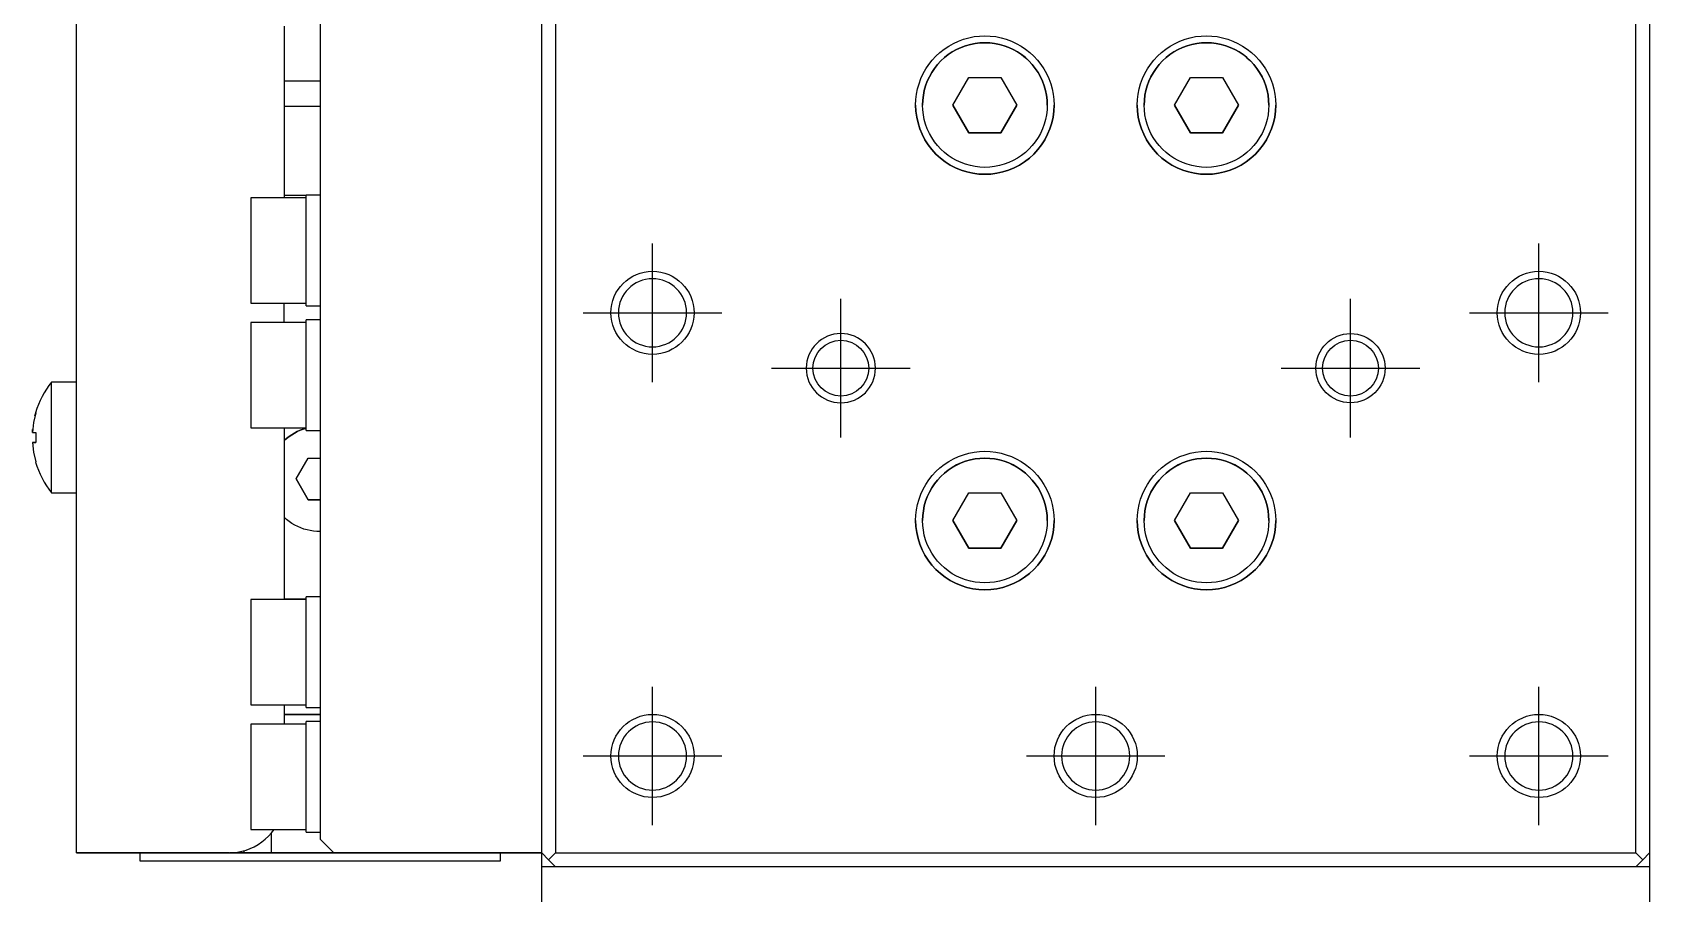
# Model space of a CAD drawing. Extents: x 0 to 634, y -8 to 556.
# Drawn here: x 239.3 to 297.7, y 44 to 75.1 of the extents above; entities that cross this region are included whole.
import ezdxf

# ---------------------------------------------------------------- set-up
doc = ezdxf.new("R2010")
doc.units = 0
doc.header["$LTSCALE"] = 0.5
doc.linetypes.add('CENTER', pattern=[50.8, 31.75, -6.35, 6.35, -6.35])
for name, color, linetype in [('MSM_CENTER', 1, 'CENTER'), ('MSM_CONTINUOUS', 7, 'CONTINUOUS'), ('MSM_NARROW', 5, 'CONTINUOUS')]:
    doc.layers.add(name, color=color, linetype=linetype)

msp = doc.modelspace()

# ---------------------------------------------------------------- linework, layer by layer
at = {"layer": 'MSM_CENTER'}
for p, q in [((261.657, 62.498), (261.657, 67.498)), ((293.657, 62.498), (293.657, 67.498)), ((268.457, 60.498), (268.457, 65.498)), ((286.857, 60.498), (286.857, 65.498)), ((259.157, 64.998), (264.157, 64.998)), ((291.157, 64.998), (296.157, 64.998)), ((265.957, 62.998), (270.957, 62.998)), ((284.357, 62.998), (289.357, 62.998)), ((261.657, 46.498), (261.657, 51.498)), ((277.657, 46.498), (277.657, 51.498)), ((293.657, 46.498), (293.657, 51.498)), ((259.157, 48.998), (264.157, 48.998)), ((275.157, 48.998), (280.157, 48.998)), ((291.157, 48.998), (296.157, 48.998))]:
    msp.add_line(p, q, dxfattribs=at)
at = {"layer": 'MSM_CONTINUOUS'}
for p, q in [((257.657, 11), (257.657, 106.998)), ((240.857, 45.499), (240.857, 104.5)), ((258.157, 84.498), (258.157, 45.498)), ((297.157, 45.498), (297.157, 84.498)), ((297.657, 84.5), (297.657, 11)), ((249.657, 83.998), (249.657, 45.998)), ((248.357, 75.348), (248.357, 69.148)), ((272.522, 74.725), (272.7, 74.807)), ((272.7, 74.807), (272.884, 74.875)), ((272.884, 74.875), (273.073, 74.928)), ((273.073, 74.928), (273.266, 74.967)), ((273.266, 74.967), (273.461, 74.99)), ((273.305, 74.72), (273.48, 74.741)), ((273.48, 74.741), (273.305, 74.72)), ((273.461, 74.99), (273.657, 74.998)), ((273.48, 74.741), (273.657, 74.748)), ((273.657, 74.748), (273.48, 74.741)), ((273.657, 74.998), (273.853, 74.99)), ((273.657, 74.748), (273.833, 74.741)), ((273.833, 74.741), (273.657, 74.748)), ((273.833, 74.741), (274.009, 74.72)), ((274.009, 74.72), (273.833, 74.741)), ((273.853, 74.99), (274.048, 74.967)), ((274.048, 74.967), (274.241, 74.928)), ((274.241, 74.928), (274.43, 74.875)), ((274.43, 74.875), (274.614, 74.807)), ((274.614, 74.807), (274.792, 74.725)), ((280.522, 74.725), (280.7, 74.807)), ((280.7, 74.807), (280.884, 74.875)), ((280.884, 74.875), (281.073, 74.928)), ((281.073, 74.928), (281.266, 74.967)), ((281.266, 74.967), (281.461, 74.99)), ((281.305, 74.72), (281.48, 74.741)), ((281.48, 74.741), (281.305, 74.72)), ((281.461, 74.99), (281.657, 74.998)), ((281.48, 74.741), (281.657, 74.748)), ((281.657, 74.748), (281.48, 74.741)), ((281.657, 74.998), (281.853, 74.99)), ((281.833, 74.741), (281.657, 74.748)), ((281.657, 74.748), (281.833, 74.741)), ((282.009, 74.72), (281.833, 74.741)), ((281.833, 74.741), (282.009, 74.72)), ((281.853, 74.99), (282.048, 74.967)), ((282.048, 74.967), (282.241, 74.928)), ((282.241, 74.928), (282.43, 74.875)), ((282.43, 74.875), (282.614, 74.807)), ((282.614, 74.807), (282.792, 74.725)), ((271.756, 74.121), (271.889, 74.265)), ((271.889, 74.265), (272.033, 74.399)), ((272.033, 74.399), (272.188, 74.52)), ((272.066, 74.089), (272.196, 74.209)), ((272.196, 74.209), (272.066, 74.089)), ((272.188, 74.52), (272.351, 74.629)), ((272.196, 74.209), (272.334, 74.318)), ((272.334, 74.318), (272.196, 74.209)), ((272.334, 74.318), (272.481, 74.416)), ((272.481, 74.416), (272.334, 74.318)), ((272.351, 74.629), (272.522, 74.725)), ((272.636, 74.503), (272.481, 74.416)), ((272.481, 74.416), (272.636, 74.502)), ((272.796, 74.577), (272.636, 74.503)), ((272.636, 74.502), (272.796, 74.576)), ((272.962, 74.638), (272.796, 74.577)), ((272.796, 74.576), (272.962, 74.637)), ((273.132, 74.686), (272.962, 74.638)), ((272.962, 74.637), (273.132, 74.685)), ((273.132, 74.685), (273.305, 74.72)), ((273.305, 74.72), (273.132, 74.686)), ((274.009, 74.72), (274.182, 74.685)), ((274.182, 74.686), (274.009, 74.72)), ((274.352, 74.638), (274.182, 74.686)), ((274.182, 74.685), (274.352, 74.637)), ((274.518, 74.577), (274.352, 74.638)), ((274.352, 74.637), (274.518, 74.576)), ((274.678, 74.503), (274.518, 74.577)), ((274.518, 74.576), (274.678, 74.502)), ((274.833, 74.416), (274.678, 74.503)), ((274.678, 74.502), (274.833, 74.416)), ((274.792, 74.725), (274.963, 74.629)), ((274.833, 74.416), (274.98, 74.318)), ((274.98, 74.318), (274.833, 74.416)), ((274.963, 74.629), (275.126, 74.52)), ((274.98, 74.318), (275.118, 74.208)), ((275.118, 74.209), (274.98, 74.318)), ((275.248, 74.089), (275.118, 74.209)), ((275.118, 74.208), (275.248, 74.089)), ((275.126, 74.52), (275.281, 74.398)), ((275.281, 74.398), (275.425, 74.265)), ((275.425, 74.265), (275.558, 74.121)), ((279.756, 74.121), (279.889, 74.265)), ((279.889, 74.265), (280.033, 74.399)), ((280.033, 74.399), (280.188, 74.52)), ((280.066, 74.089), (280.196, 74.209)), ((280.196, 74.209), (280.066, 74.089)), ((280.188, 74.52), (280.351, 74.629)), ((280.196, 74.209), (280.334, 74.318)), ((280.334, 74.318), (280.196, 74.209)), ((280.334, 74.318), (280.481, 74.416)), ((280.481, 74.416), (280.334, 74.318)), ((280.351, 74.629), (280.522, 74.725)), ((280.636, 74.503), (280.481, 74.416)), ((280.481, 74.416), (280.636, 74.502)), ((280.796, 74.577), (280.636, 74.503)), ((280.636, 74.502), (280.796, 74.576)), ((280.962, 74.638), (280.796, 74.577)), ((280.796, 74.576), (280.962, 74.637)), ((281.132, 74.686), (280.962, 74.638)), ((280.962, 74.637), (281.132, 74.685)), ((281.132, 74.685), (281.305, 74.72)), ((281.305, 74.72), (281.132, 74.686)), ((282.182, 74.686), (282.009, 74.72)), ((282.009, 74.72), (282.182, 74.685)), ((282.352, 74.638), (282.182, 74.686)), ((282.182, 74.685), (282.352, 74.637)), ((282.518, 74.577), (282.352, 74.638)), ((282.352, 74.637), (282.518, 74.576)), ((282.678, 74.503), (282.518, 74.577)), ((282.518, 74.576), (282.678, 74.502)), ((282.833, 74.416), (282.678, 74.503)), ((282.678, 74.502), (282.833, 74.416)), ((282.792, 74.725), (282.963, 74.629)), ((282.98, 74.318), (282.833, 74.416)), ((282.833, 74.416), (282.98, 74.318)), ((282.963, 74.629), (283.126, 74.52)), ((283.118, 74.209), (282.98, 74.318)), ((282.98, 74.318), (283.118, 74.208)), ((283.248, 74.089), (283.118, 74.209)), ((283.118, 74.208), (283.248, 74.089)), ((283.126, 74.52), (283.281, 74.398)), ((283.281, 74.398), (283.425, 74.265)), ((283.425, 74.265), (283.558, 74.121)), ((271.347, 73.454), (271.429, 73.633)), ((271.429, 73.633), (271.525, 73.804)), ((271.525, 73.804), (271.634, 73.967)), ((271.634, 73.967), (271.756, 74.121)), ((271.739, 73.674), (271.652, 73.519)), ((271.652, 73.519), (271.739, 73.673)), ((271.837, 73.821), (271.739, 73.674)), ((271.739, 73.673), (271.837, 73.82)), ((271.837, 73.82), (271.946, 73.959)), ((271.946, 73.959), (271.837, 73.821)), ((271.946, 73.959), (272.066, 74.089)), ((272.066, 74.089), (271.946, 73.959)), ((275.248, 74.089), (275.368, 73.959)), ((275.368, 73.959), (275.248, 74.089)), ((275.368, 73.959), (275.477, 73.82)), ((275.477, 73.82), (275.368, 73.959)), ((275.477, 73.82), (275.575, 73.673)), ((275.575, 73.673), (275.477, 73.82)), ((275.558, 74.121), (275.68, 73.967)), ((275.575, 73.673), (275.662, 73.519)), ((275.662, 73.519), (275.575, 73.673)), ((275.68, 73.967), (275.789, 73.804)), ((275.789, 73.804), (275.885, 73.632)), ((275.885, 73.632), (275.967, 73.454)), ((279.347, 73.454), (279.429, 73.633)), ((279.429, 73.633), (279.525, 73.804)), ((279.525, 73.804), (279.634, 73.967)), ((279.634, 73.967), (279.756, 74.121)), ((279.739, 73.674), (279.652, 73.519)), ((279.652, 73.519), (279.739, 73.673)), ((279.837, 73.821), (279.739, 73.674)), ((279.739, 73.673), (279.837, 73.82)), ((279.837, 73.82), (279.946, 73.959)), ((279.946, 73.959), (279.837, 73.821)), ((279.946, 73.959), (280.066, 74.089)), ((280.066, 74.089), (279.946, 73.959)), ((283.368, 73.959), (283.248, 74.089)), ((283.248, 74.089), (283.368, 73.959)), ((283.477, 73.82), (283.368, 73.959)), ((283.368, 73.959), (283.477, 73.82)), ((283.575, 73.673), (283.477, 73.82)), ((283.477, 73.82), (283.575, 73.673)), ((283.558, 74.121), (283.68, 73.967)), ((283.662, 73.519), (283.575, 73.673)), ((283.575, 73.673), (283.662, 73.519)), ((283.68, 73.967), (283.789, 73.804)), ((283.789, 73.804), (283.885, 73.632)), ((283.885, 73.632), (283.967, 73.454)), ((248.357, 73.372), (249.657, 73.372)), ((271.188, 72.889), (271.226, 73.081)), ((271.226, 73.081), (271.279, 73.27)), ((271.279, 73.27), (271.347, 73.454)), ((271.435, 72.85), (271.469, 73.023)), ((271.469, 73.023), (271.435, 72.85)), ((271.469, 73.023), (271.517, 73.193)), ((271.517, 73.193), (271.469, 73.023)), ((271.517, 73.193), (271.578, 73.359)), ((271.578, 73.359), (271.517, 73.193)), ((271.578, 73.359), (271.652, 73.519)), ((271.652, 73.519), (271.578, 73.359)), ((272.502, 72.498), (273.08, 73.498)), ((273.08, 73.498), (274.234, 73.498)), ((274.234, 73.498), (274.812, 72.498)), ((275.662, 73.519), (275.736, 73.359)), ((275.736, 73.359), (275.662, 73.519)), ((275.736, 73.359), (275.797, 73.193)), ((275.797, 73.193), (275.736, 73.359)), ((275.797, 73.193), (275.845, 73.023)), ((275.845, 73.023), (275.797, 73.193)), ((275.845, 73.023), (275.879, 72.849)), ((275.879, 72.85), (275.845, 73.023)), ((275.967, 73.454), (276.035, 73.27)), ((276.035, 73.27), (276.088, 73.081)), ((276.088, 73.081), (276.126, 72.888)), ((279.188, 72.889), (279.226, 73.081)), ((279.226, 73.081), (279.279, 73.27)), ((279.279, 73.27), (279.347, 73.454)), ((279.435, 72.85), (279.469, 73.023)), ((279.469, 73.023), (279.435, 72.85)), ((279.469, 73.023), (279.517, 73.193)), ((279.517, 73.193), (279.469, 73.023)), ((279.517, 73.193), (279.578, 73.359)), ((279.578, 73.359), (279.517, 73.193)), ((279.578, 73.359), (279.652, 73.519)), ((279.652, 73.519), (279.578, 73.359)), ((280.502, 72.498), (281.08, 73.498)), ((281.08, 73.498), (282.234, 73.498)), ((282.234, 73.498), (282.812, 72.498)), ((283.736, 73.359), (283.662, 73.519)), ((283.662, 73.519), (283.736, 73.359)), ((283.797, 73.193), (283.736, 73.359)), ((283.736, 73.359), (283.797, 73.193)), ((283.845, 73.023), (283.797, 73.193)), ((283.797, 73.193), (283.845, 73.023)), ((283.879, 72.85), (283.845, 73.023)), ((283.845, 73.023), (283.879, 72.849)), ((283.967, 73.454), (284.035, 73.27)), ((284.035, 73.27), (284.088, 73.081)), ((284.088, 73.081), (284.126, 72.888)), ((249.657, 72.445), (248.357, 72.445)), ((249.657, 72.445), (248.357, 72.445)), ((249.657, 72.445), (248.357, 72.445)), ((271.157, 72.498), (271.165, 72.694)), ((271.166, 72.28), (271.157, 72.498)), ((271.157, 72.498), (271.166, 72.28)), ((271.165, 72.694), (271.188, 72.889)), ((271.414, 72.675), (271.407, 72.498)), ((271.407, 72.498), (271.414, 72.674)), ((271.414, 72.321), (271.407, 72.498)), ((271.407, 72.498), (271.407, 72.498)), ((271.414, 72.674), (271.435, 72.85)), ((271.435, 72.85), (271.414, 72.675)), ((273.08, 71.498), (272.502, 72.498)), ((272.502, 72.498), (273.08, 71.498)), ((274.812, 72.498), (274.234, 71.498)), ((274.234, 71.498), (274.812, 72.498)), ((275.9, 72.674), (275.879, 72.85)), ((275.879, 72.849), (275.9, 72.674)), ((275.9, 72.674), (275.907, 72.497)), ((275.907, 72.498), (275.9, 72.674)), ((275.907, 72.497), (275.9, 72.321)), ((275.907, 72.497), (275.907, 72.498)), ((276.126, 72.888), (276.149, 72.694)), ((276.147, 72.28), (276.157, 72.498)), ((276.157, 72.497), (276.147, 72.28)), ((276.149, 72.694), (276.157, 72.497)), ((279.157, 72.498), (279.165, 72.694)), ((279.166, 72.28), (279.157, 72.498)), ((279.157, 72.498), (279.166, 72.28)), ((279.165, 72.694), (279.188, 72.889)), ((279.414, 72.675), (279.407, 72.498)), ((279.407, 72.498), (279.414, 72.674)), ((279.414, 72.321), (279.407, 72.498)), ((279.407, 72.498), (279.407, 72.498)), ((279.414, 72.674), (279.435, 72.85)), ((279.435, 72.85), (279.414, 72.675)), ((281.08, 71.498), (280.502, 72.498)), ((280.502, 72.498), (281.08, 71.498)), ((282.812, 72.498), (282.234, 71.498)), ((282.234, 71.498), (282.812, 72.498)), ((283.9, 72.674), (283.879, 72.85)), ((283.879, 72.849), (283.9, 72.674)), ((283.907, 72.498), (283.9, 72.674)), ((283.9, 72.674), (283.907, 72.497)), ((283.907, 72.497), (283.9, 72.321)), ((283.907, 72.497), (283.907, 72.498)), ((284.126, 72.888), (284.149, 72.694)), ((284.147, 72.28), (284.157, 72.498)), ((284.157, 72.497), (284.147, 72.28)), ((284.149, 72.694), (284.157, 72.497)), ((271.195, 72.063), (271.166, 72.28)), ((271.166, 72.28), (271.195, 72.064)), ((271.195, 72.064), (271.242, 71.851)), ((271.242, 71.851), (271.195, 72.063)), ((271.308, 71.643), (271.242, 71.851)), ((271.242, 71.851), (271.308, 71.643)), ((271.435, 72.146), (271.414, 72.321)), ((271.469, 71.972), (271.435, 72.146)), ((271.517, 71.802), (271.469, 71.972)), ((275.845, 71.972), (275.797, 71.802)), ((275.879, 72.145), (275.845, 71.972)), ((275.9, 72.321), (275.879, 72.145)), ((276.006, 71.643), (276.072, 71.851)), ((276.072, 71.85), (276.006, 71.642)), ((276.072, 71.851), (276.119, 72.064)), ((276.119, 72.063), (276.072, 71.85)), ((276.147, 72.28), (276.119, 72.063)), ((276.119, 72.064), (276.147, 72.28)), ((279.195, 72.063), (279.166, 72.28)), ((279.166, 72.28), (279.195, 72.064)), ((279.195, 72.064), (279.242, 71.851)), ((279.242, 71.851), (279.195, 72.063)), ((279.308, 71.643), (279.242, 71.851)), ((279.242, 71.851), (279.308, 71.643)), ((279.435, 72.146), (279.414, 72.321)), ((279.469, 71.972), (279.435, 72.146)), ((279.517, 71.802), (279.469, 71.972)), ((283.845, 71.972), (283.797, 71.802)), ((283.879, 72.145), (283.845, 71.972)), ((283.9, 72.321), (283.879, 72.145)), ((284.006, 71.643), (284.072, 71.851)), ((284.072, 71.85), (284.006, 71.642)), ((284.072, 71.851), (284.119, 72.064)), ((284.119, 72.063), (284.072, 71.85)), ((284.147, 72.28), (284.119, 72.063)), ((284.119, 72.064), (284.147, 72.28)), ((271.391, 71.441), (271.308, 71.643)), ((271.308, 71.643), (271.391, 71.441)), ((271.492, 71.248), (271.391, 71.441)), ((271.391, 71.441), (271.492, 71.248)), ((271.609, 71.064), (271.492, 71.248)), ((271.492, 71.248), (271.609, 71.064)), ((271.578, 71.637), (271.517, 71.802)), ((271.652, 71.476), (271.578, 71.637)), ((271.738, 71.322), (271.652, 71.476)), ((271.837, 71.175), (271.738, 71.322)), ((274.234, 71.498), (273.08, 71.498)), ((273.08, 71.498), (273.08, 71.498)), ((273.08, 71.498), (274.234, 71.498)), ((274.234, 71.498), (274.234, 71.498)), ((275.575, 71.322), (275.477, 71.175)), ((275.662, 71.476), (275.575, 71.322)), ((275.736, 71.636), (275.662, 71.476)), ((275.705, 71.064), (275.822, 71.248)), ((275.822, 71.247), (275.705, 71.063)), ((275.797, 71.802), (275.736, 71.636)), ((275.923, 71.441), (275.822, 71.247)), ((275.822, 71.248), (275.923, 71.441)), ((275.923, 71.441), (276.006, 71.643)), ((276.006, 71.642), (275.923, 71.441)), ((279.391, 71.441), (279.308, 71.643)), ((279.308, 71.643), (279.391, 71.441)), ((279.492, 71.248), (279.391, 71.441)), ((279.391, 71.441), (279.492, 71.248)), ((279.609, 71.064), (279.492, 71.248)), ((279.492, 71.248), (279.609, 71.064)), ((279.578, 71.637), (279.517, 71.802)), ((279.652, 71.476), (279.578, 71.637)), ((279.738, 71.322), (279.652, 71.476)), ((279.837, 71.175), (279.738, 71.322)), ((282.234, 71.498), (281.08, 71.498)), ((281.08, 71.498), (281.08, 71.498)), ((281.08, 71.498), (282.234, 71.498)), ((282.234, 71.498), (282.234, 71.498)), ((283.575, 71.322), (283.477, 71.175)), ((283.662, 71.476), (283.575, 71.322)), ((283.736, 71.636), (283.662, 71.476)), ((283.705, 71.064), (283.822, 71.248)), ((283.822, 71.247), (283.705, 71.063)), ((283.797, 71.802), (283.736, 71.636)), ((283.923, 71.441), (283.822, 71.247)), ((283.822, 71.248), (283.923, 71.441)), ((283.923, 71.441), (284.006, 71.643)), ((284.006, 71.642), (283.923, 71.441)), ((271.742, 70.891), (271.609, 71.064)), ((271.609, 71.064), (271.742, 70.891)), ((271.889, 70.73), (271.742, 70.891)), ((271.742, 70.891), (271.889, 70.73)), ((271.946, 71.036), (271.837, 71.175)), ((272.05, 70.582), (271.889, 70.73)), ((271.889, 70.73), (272.05, 70.583)), ((272.066, 70.907), (271.946, 71.036)), ((272.196, 70.787), (272.066, 70.907)), ((272.334, 70.677), (272.196, 70.787)), ((272.481, 70.579), (272.334, 70.677)), ((274.979, 70.677), (274.832, 70.579)), ((275.118, 70.787), (274.979, 70.677)), ((275.248, 70.906), (275.118, 70.787)), ((275.368, 71.036), (275.248, 70.906)), ((275.425, 70.73), (275.264, 70.582)), ((275.264, 70.583), (275.425, 70.73)), ((275.477, 71.175), (275.368, 71.036)), ((275.425, 70.73), (275.572, 70.891)), ((275.572, 70.89), (275.425, 70.73)), ((275.572, 70.891), (275.705, 71.064)), ((275.705, 71.063), (275.572, 70.89)), ((279.742, 70.891), (279.609, 71.064)), ((279.609, 71.064), (279.742, 70.891)), ((279.889, 70.73), (279.742, 70.891)), ((279.742, 70.891), (279.889, 70.73)), ((279.946, 71.036), (279.837, 71.175)), ((280.05, 70.582), (279.889, 70.73)), ((279.889, 70.73), (280.05, 70.583)), ((280.066, 70.907), (279.946, 71.036)), ((280.196, 70.787), (280.066, 70.907)), ((280.334, 70.677), (280.196, 70.787)), ((280.481, 70.579), (280.334, 70.677)), ((282.979, 70.677), (282.832, 70.579)), ((283.118, 70.787), (282.979, 70.677)), ((283.248, 70.906), (283.118, 70.787)), ((283.368, 71.036), (283.248, 70.906)), ((283.425, 70.73), (283.264, 70.582)), ((283.264, 70.583), (283.425, 70.73)), ((283.477, 71.175), (283.368, 71.036)), ((283.425, 70.73), (283.572, 70.891)), ((283.572, 70.89), (283.425, 70.73)), ((283.572, 70.891), (283.705, 71.064)), ((283.705, 71.063), (283.572, 70.89)), ((272.05, 70.583), (272.223, 70.45)), ((272.223, 70.45), (272.05, 70.582)), ((272.407, 70.332), (272.223, 70.45)), ((272.223, 70.45), (272.407, 70.333)), ((272.407, 70.333), (272.6, 70.232)), ((272.6, 70.232), (272.407, 70.332)), ((272.635, 70.493), (272.481, 70.579)), ((272.802, 70.148), (272.6, 70.232)), ((272.6, 70.232), (272.802, 70.149)), ((272.796, 70.419), (272.635, 70.493)), ((272.962, 70.358), (272.796, 70.419)), ((272.802, 70.149), (273.01, 70.083)), ((273.01, 70.083), (272.802, 70.148)), ((273.132, 70.31), (272.962, 70.358)), ((273.223, 70.036), (273.01, 70.083)), ((273.01, 70.083), (273.223, 70.036)), ((273.305, 70.275), (273.132, 70.31)), ((273.48, 70.255), (273.305, 70.275)), ((273.657, 70.248), (273.48, 70.255)), ((273.833, 70.255), (273.657, 70.248)), ((274.009, 70.275), (273.833, 70.255)), ((274.182, 70.31), (274.009, 70.275)), ((274.304, 70.083), (274.091, 70.036)), ((274.091, 70.036), (274.304, 70.083)), ((274.352, 70.358), (274.182, 70.31)), ((274.304, 70.083), (274.512, 70.149)), ((274.512, 70.148), (274.304, 70.083)), ((274.518, 70.419), (274.352, 70.358)), ((274.713, 70.232), (274.512, 70.148)), ((274.512, 70.149), (274.713, 70.232)), ((274.678, 70.493), (274.518, 70.419)), ((274.832, 70.579), (274.678, 70.493)), ((274.713, 70.232), (274.907, 70.333)), ((274.907, 70.332), (274.713, 70.232)), ((275.091, 70.45), (274.907, 70.332)), ((274.907, 70.333), (275.091, 70.45)), ((275.091, 70.45), (275.264, 70.583)), ((275.264, 70.582), (275.091, 70.45)), ((280.05, 70.583), (280.223, 70.45)), ((280.223, 70.45), (280.05, 70.582)), ((280.407, 70.332), (280.223, 70.45)), ((280.223, 70.45), (280.407, 70.333)), ((280.407, 70.333), (280.6, 70.232)), ((280.6, 70.232), (280.407, 70.332)), ((280.635, 70.493), (280.481, 70.579)), ((280.802, 70.148), (280.6, 70.232)), ((280.6, 70.232), (280.802, 70.149)), ((280.796, 70.419), (280.635, 70.493)), ((280.962, 70.358), (280.796, 70.419)), ((280.802, 70.149), (281.01, 70.083)), ((281.01, 70.083), (280.802, 70.148)), ((281.132, 70.31), (280.962, 70.358)), ((281.223, 70.036), (281.01, 70.083)), ((281.01, 70.083), (281.223, 70.036)), ((281.305, 70.275), (281.132, 70.31)), ((281.48, 70.255), (281.305, 70.275)), ((281.657, 70.248), (281.48, 70.255)), ((281.833, 70.255), (281.657, 70.248)), ((282.009, 70.275), (281.833, 70.255)), ((282.182, 70.31), (282.009, 70.275)), ((282.304, 70.083), (282.091, 70.036)), ((282.091, 70.036), (282.304, 70.083)), ((282.352, 70.358), (282.182, 70.31)), ((282.304, 70.083), (282.512, 70.149)), ((282.512, 70.148), (282.304, 70.083)), ((282.518, 70.419), (282.352, 70.358)), ((282.713, 70.232), (282.512, 70.148)), ((282.512, 70.149), (282.713, 70.232)), ((282.678, 70.493), (282.518, 70.419)), ((282.832, 70.579), (282.678, 70.493)), ((282.713, 70.232), (282.907, 70.333)), ((282.907, 70.332), (282.713, 70.232)), ((283.091, 70.45), (282.907, 70.332)), ((282.907, 70.333), (283.091, 70.45)), ((283.091, 70.45), (283.264, 70.583)), ((283.264, 70.582), (283.091, 70.45)), ((273.439, 70.007), (273.223, 70.036)), ((273.223, 70.036), (273.439, 70.007)), ((273.657, 69.998), (273.439, 70.007)), ((273.439, 70.007), (273.657, 69.998)), ((273.875, 70.007), (273.657, 69.998)), ((273.657, 69.998), (273.875, 70.007)), ((274.091, 70.036), (273.875, 70.007)), ((273.875, 70.007), (274.091, 70.036)), ((281.439, 70.007), (281.223, 70.036)), ((281.223, 70.036), (281.439, 70.007)), ((281.657, 69.998), (281.439, 70.007)), ((281.439, 70.007), (281.657, 69.998)), ((281.875, 70.007), (281.657, 69.998)), ((281.657, 69.998), (281.875, 70.007)), ((282.091, 70.036), (281.875, 70.007)), ((281.875, 70.007), (282.091, 70.036)), ((249.157, 69.148), (247.157, 69.148)), ((247.157, 69.148), (247.157, 65.348)), ((248.357, 69.245), (249.157, 69.245)), ((249.157, 65.248), (249.157, 69.248)), ((249.657, 69.248), (249.157, 69.248)), ((247.157, 65.348), (249.157, 65.348)), ((248.357, 64.648), (248.357, 65.348)), ((249.157, 65.248), (249.657, 65.248)), ((249.157, 64.648), (247.157, 64.648)), ((247.157, 64.648), (247.157, 60.848)), ((249.657, 64.748), (249.157, 64.748)), ((249.157, 60.748), (249.157, 64.748)), ((239.959, 58.499), (239.959, 62.499)), ((240.857, 62.499), (239.959, 62.499)), ((239.387, 61.386), (239.307, 61.036)), ((239.359, 61.281), (239.387, 61.386)), ((239.383, 61.388), (239.387, 61.386)), ((239.307, 61.036), (239.267, 60.679)), ((239.267, 60.679), (239.275, 60.787)), ((247.157, 60.848), (249.157, 60.848)), ((248.357, 60.848), (248.357, 54.648)), ((248.832, 60.711), (248.938, 60.758)), ((248.938, 60.758), (248.832, 60.711)), ((248.938, 60.758), (249.046, 60.799)), ((249.046, 60.799), (248.938, 60.758)), ((249.157, 60.833), (249.046, 60.799)), ((249.046, 60.799), (249.157, 60.832)), ((249.157, 60.748), (249.657, 60.748)), ((239.267, 60.679), (239.387, 60.679)), ((239.267, 60.319), (239.387, 60.32)), ((239.267, 60.319), (239.307, 59.963)), ((239.387, 60.319), (239.267, 60.319)), ((239.267, 60.319), (239.387, 60.319)), ((239.267, 60.319), (239.387, 60.319)), ((239.387, 60.679), (239.387, 60.319)), ((248.357, 60.385), (248.444, 60.462)), ((248.444, 60.462), (248.357, 60.385)), ((248.444, 60.462), (248.535, 60.533)), ((248.535, 60.533), (248.444, 60.462)), ((248.535, 60.533), (248.63, 60.598)), ((248.63, 60.598), (248.535, 60.533)), ((248.63, 60.598), (248.73, 60.658)), ((248.73, 60.658), (248.63, 60.598)), ((248.73, 60.658), (248.832, 60.711)), ((248.832, 60.711), (248.73, 60.658)), ((239.307, 59.963), (239.387, 59.613)), ((239.383, 59.611), (239.387, 59.613)), ((239.387, 59.613), (239.383, 59.611)), ((248.791, 58.999), (249.224, 59.749)), ((249.224, 59.749), (249.657, 59.749)), ((272.188, 59.52), (272.351, 59.629)), ((272.351, 59.629), (272.522, 59.725)), ((272.522, 59.725), (272.7, 59.807)), ((272.796, 59.577), (272.636, 59.503)), ((272.636, 59.502), (272.796, 59.576)), ((272.7, 59.807), (272.884, 59.875)), ((272.962, 59.638), (272.796, 59.577)), ((272.796, 59.576), (272.962, 59.637)), ((272.884, 59.875), (273.073, 59.928)), ((273.132, 59.686), (272.962, 59.638)), ((272.962, 59.637), (273.132, 59.685)), ((273.073, 59.928), (273.266, 59.967)), ((273.132, 59.685), (273.305, 59.72)), ((273.305, 59.72), (273.132, 59.686)), ((273.266, 59.967), (273.461, 59.99)), ((273.305, 59.72), (273.48, 59.741)), ((273.48, 59.741), (273.305, 59.72)), ((273.461, 59.99), (273.657, 59.998)), ((273.48, 59.741), (273.657, 59.748)), ((273.657, 59.748), (273.48, 59.741)), ((273.657, 59.998), (273.853, 59.99)), ((273.833, 59.741), (273.657, 59.748)), ((273.657, 59.748), (273.833, 59.741)), ((274.009, 59.72), (273.833, 59.741)), ((273.833, 59.741), (274.009, 59.72)), ((273.853, 59.99), (274.048, 59.967)), ((274.182, 59.686), (274.009, 59.72)), ((274.009, 59.72), (274.182, 59.685)), ((274.048, 59.967), (274.241, 59.928)), ((274.352, 59.638), (274.182, 59.686)), ((274.182, 59.685), (274.352, 59.637)), ((274.241, 59.928), (274.43, 59.875)), ((274.518, 59.577), (274.352, 59.638)), ((274.352, 59.637), (274.518, 59.576)), ((274.43, 59.875), (274.614, 59.807)), ((274.678, 59.503), (274.518, 59.577)), ((274.518, 59.576), (274.678, 59.502)), ((274.614, 59.807), (274.792, 59.725)), ((274.792, 59.725), (274.963, 59.629)), ((274.963, 59.629), (275.126, 59.52)), ((280.188, 59.52), (280.351, 59.629)), ((280.351, 59.629), (280.522, 59.725)), ((280.522, 59.725), (280.7, 59.807)), ((280.796, 59.577), (280.636, 59.503)), ((280.636, 59.502), (280.796, 59.576)), ((280.7, 59.807), (280.884, 59.875)), ((280.962, 59.638), (280.796, 59.577)), ((280.796, 59.576), (280.962, 59.637)), ((280.884, 59.875), (281.073, 59.928)), ((281.132, 59.686), (280.962, 59.638)), ((280.962, 59.637), (281.132, 59.685)), ((281.073, 59.928), (281.266, 59.967)), ((281.132, 59.685), (281.305, 59.72)), ((281.305, 59.72), (281.132, 59.686)), ((281.266, 59.967), (281.461, 59.99)), ((281.305, 59.72), (281.48, 59.741)), ((281.48, 59.741), (281.305, 59.72)), ((281.461, 59.99), (281.657, 59.998)), ((281.48, 59.741), (281.657, 59.748)), ((281.657, 59.748), (281.48, 59.741)), ((281.657, 59.998), (281.853, 59.99)), ((281.833, 59.741), (281.657, 59.748)), ((281.657, 59.748), (281.833, 59.741)), ((282.009, 59.72), (281.833, 59.741)), ((281.833, 59.741), (282.009, 59.72)), ((281.853, 59.99), (282.048, 59.967)), ((282.182, 59.686), (282.009, 59.72)), ((282.009, 59.72), (282.182, 59.685)), ((282.048, 59.967), (282.241, 59.928)), ((282.352, 59.638), (282.182, 59.686)), ((282.182, 59.685), (282.352, 59.637)), ((282.241, 59.928), (282.43, 59.875)), ((282.518, 59.577), (282.352, 59.638)), ((282.352, 59.637), (282.518, 59.576)), ((282.43, 59.875), (282.614, 59.807)), ((282.678, 59.503), (282.518, 59.577)), ((282.518, 59.576), (282.678, 59.502)), ((282.614, 59.807), (282.792, 59.725)), ((282.792, 59.725), (282.963, 59.629)), ((282.963, 59.629), (283.126, 59.52)), ((249.224, 58.249), (248.791, 58.999)), ((248.791, 58.999), (249.224, 58.25)), ((271.634, 58.967), (271.756, 59.121)), ((271.756, 59.121), (271.889, 59.265)), ((271.889, 59.265), (272.033, 59.399)), ((271.946, 58.959), (272.066, 59.089)), ((272.066, 59.089), (271.946, 58.959)), ((272.033, 59.399), (272.188, 59.52)), ((272.066, 59.089), (272.196, 59.209)), ((272.196, 59.209), (272.066, 59.089)), ((272.196, 59.209), (272.334, 59.318)), ((272.334, 59.318), (272.196, 59.209)), ((272.334, 59.318), (272.481, 59.416)), ((272.481, 59.416), (272.334, 59.318)), ((272.636, 59.503), (272.481, 59.416)), ((272.481, 59.416), (272.636, 59.502)), ((274.833, 59.416), (274.678, 59.503)), ((274.678, 59.502), (274.833, 59.416)), ((274.98, 59.318), (274.833, 59.416)), ((274.833, 59.416), (274.98, 59.318)), ((275.118, 59.209), (274.98, 59.318)), ((274.98, 59.318), (275.118, 59.208)), ((275.248, 59.089), (275.118, 59.209)), ((275.118, 59.208), (275.248, 59.089)), ((275.126, 59.52), (275.281, 59.398)), ((275.368, 58.959), (275.248, 59.089)), ((275.248, 59.089), (275.368, 58.959)), ((275.281, 59.398), (275.425, 59.265)), ((275.425, 59.265), (275.558, 59.121)), ((275.558, 59.121), (275.68, 58.967)), ((279.634, 58.967), (279.756, 59.121)), ((279.756, 59.121), (279.889, 59.265)), ((279.889, 59.265), (280.033, 59.399)), ((279.946, 58.959), (280.066, 59.089)), ((280.066, 59.089), (279.946, 58.959)), ((280.033, 59.399), (280.188, 59.52)), ((280.066, 59.089), (280.196, 59.209)), ((280.196, 59.209), (280.066, 59.089)), ((280.196, 59.209), (280.334, 59.318)), ((280.334, 59.318), (280.196, 59.209)), ((280.334, 59.318), (280.481, 59.416)), ((280.481, 59.416), (280.334, 59.318)), ((280.636, 59.503), (280.481, 59.416)), ((280.481, 59.416), (280.636, 59.502)), ((282.833, 59.416), (282.678, 59.503)), ((282.678, 59.502), (282.833, 59.416)), ((282.98, 59.318), (282.833, 59.416)), ((282.833, 59.416), (282.98, 59.318)), ((283.118, 59.209), (282.98, 59.318)), ((282.98, 59.318), (283.118, 59.208)), ((283.248, 59.089), (283.118, 59.209)), ((283.118, 59.208), (283.248, 59.089)), ((283.126, 59.52), (283.281, 59.398)), ((283.368, 58.959), (283.248, 59.089)), ((283.248, 59.089), (283.368, 58.959)), ((283.281, 59.398), (283.425, 59.265)), ((283.425, 59.265), (283.558, 59.121)), ((283.558, 59.121), (283.68, 58.967)), ((239.959, 58.499), (240.857, 58.499)), ((271.279, 58.27), (271.347, 58.454)), ((271.347, 58.454), (271.429, 58.633)), ((271.429, 58.633), (271.525, 58.804)), ((271.525, 58.804), (271.634, 58.967)), ((271.578, 58.359), (271.652, 58.519)), ((271.652, 58.519), (271.578, 58.359)), ((271.739, 58.674), (271.652, 58.519)), ((271.652, 58.519), (271.739, 58.673)), ((271.837, 58.821), (271.739, 58.674)), ((271.739, 58.673), (271.837, 58.82)), ((271.837, 58.82), (271.946, 58.959)), ((271.946, 58.959), (271.837, 58.821)), ((272.502, 57.498), (273.08, 58.498)), ((273.08, 58.498), (274.234, 58.498)), ((274.234, 58.498), (274.812, 57.498)), ((275.477, 58.82), (275.368, 58.959)), ((275.368, 58.959), (275.477, 58.82)), ((275.575, 58.673), (275.477, 58.82)), ((275.477, 58.82), (275.575, 58.673)), ((275.662, 58.519), (275.575, 58.673)), ((275.575, 58.673), (275.662, 58.519)), ((275.736, 58.359), (275.662, 58.519)), ((275.662, 58.519), (275.736, 58.359)), ((275.68, 58.967), (275.789, 58.804)), ((275.789, 58.804), (275.885, 58.632)), ((275.885, 58.632), (275.967, 58.454)), ((275.967, 58.454), (276.035, 58.27)), ((279.279, 58.27), (279.347, 58.454)), ((279.347, 58.454), (279.429, 58.633)), ((279.429, 58.633), (279.525, 58.804)), ((279.525, 58.804), (279.634, 58.967)), ((279.578, 58.359), (279.652, 58.519)), ((279.652, 58.519), (279.578, 58.359)), ((279.739, 58.674), (279.652, 58.519)), ((279.652, 58.519), (279.739, 58.673)), ((279.837, 58.821), (279.739, 58.674)), ((279.739, 58.673), (279.837, 58.82)), ((279.837, 58.82), (279.946, 58.959)), ((279.946, 58.959), (279.837, 58.821)), ((280.502, 57.498), (281.08, 58.498)), ((281.08, 58.498), (282.234, 58.498)), ((282.234, 58.498), (282.812, 57.498)), ((283.477, 58.82), (283.368, 58.959)), ((283.368, 58.959), (283.477, 58.82)), ((283.575, 58.673), (283.477, 58.82)), ((283.477, 58.82), (283.575, 58.673)), ((283.662, 58.519), (283.575, 58.673)), ((283.575, 58.673), (283.662, 58.519)), ((283.736, 58.359), (283.662, 58.519)), ((283.662, 58.519), (283.736, 58.359)), ((283.68, 58.967), (283.789, 58.804)), ((283.789, 58.804), (283.885, 58.632)), ((283.885, 58.632), (283.967, 58.454)), ((283.967, 58.454), (284.035, 58.27)), ((249.224, 58.249), (249.224, 58.25)), ((249.224, 58.25), (249.657, 58.25)), ((249.657, 58.249), (249.224, 58.249)), ((271.165, 57.694), (271.188, 57.889)), ((271.188, 57.889), (271.226, 58.081)), ((271.226, 58.081), (271.279, 58.27)), ((271.414, 57.674), (271.435, 57.85)), ((271.435, 57.85), (271.414, 57.675)), ((271.435, 57.85), (271.469, 58.023)), ((271.469, 58.023), (271.435, 57.85)), ((271.469, 58.023), (271.517, 58.193)), ((271.517, 58.193), (271.469, 58.023)), ((271.517, 58.193), (271.578, 58.359)), ((271.578, 58.359), (271.517, 58.193)), ((275.797, 58.193), (275.736, 58.359)), ((275.736, 58.359), (275.797, 58.193)), ((275.845, 58.023), (275.797, 58.193)), ((275.797, 58.193), (275.845, 58.023)), ((275.879, 57.85), (275.845, 58.023)), ((275.845, 58.023), (275.879, 57.849)), ((275.9, 57.674), (275.879, 57.85)), ((275.879, 57.849), (275.9, 57.674)), ((276.035, 58.27), (276.088, 58.081)), ((276.088, 58.081), (276.126, 57.888)), ((276.126, 57.888), (276.149, 57.694)), ((279.165, 57.694), (279.188, 57.889)), ((279.188, 57.889), (279.226, 58.081)), ((279.226, 58.081), (279.279, 58.27)), ((279.414, 57.674), (279.435, 57.85)), ((279.435, 57.85), (279.414, 57.675)), ((279.435, 57.85), (279.469, 58.023)), ((279.469, 58.023), (279.435, 57.85)), ((279.469, 58.023), (279.517, 58.193)), ((279.517, 58.193), (279.469, 58.023)), ((279.517, 58.193), (279.578, 58.359)), ((279.578, 58.359), (279.517, 58.193)), ((283.797, 58.193), (283.736, 58.359)), ((283.736, 58.359), (283.797, 58.193)), ((283.845, 58.023), (283.797, 58.193)), ((283.797, 58.193), (283.845, 58.023)), ((283.879, 57.85), (283.845, 58.023)), ((283.845, 58.023), (283.879, 57.849)), ((283.9, 57.674), (283.879, 57.85)), ((283.879, 57.849), (283.9, 57.674)), ((284.035, 58.27), (284.088, 58.081)), ((284.088, 58.081), (284.126, 57.888)), ((284.126, 57.888), (284.149, 57.694)), ((248.446, 57.535), (248.357, 57.614)), ((248.541, 57.462), (248.446, 57.535)), ((248.639, 57.395), (248.541, 57.462)), ((248.742, 57.334), (248.639, 57.395)), ((248.848, 57.28), (248.742, 57.334)), ((248.958, 57.233), (248.848, 57.28)), ((249.07, 57.192), (248.958, 57.233)), ((271.157, 57.498), (271.165, 57.694)), ((271.166, 57.28), (271.157, 57.498)), ((271.157, 57.498), (271.166, 57.28)), ((271.195, 57.063), (271.166, 57.28)), ((271.166, 57.28), (271.195, 57.064)), ((271.414, 57.675), (271.407, 57.498)), ((271.407, 57.498), (271.414, 57.674)), ((271.414, 57.321), (271.407, 57.498)), ((271.407, 57.498), (271.407, 57.498)), ((271.435, 57.146), (271.414, 57.321)), ((273.08, 56.498), (272.502, 57.498)), ((272.502, 57.498), (273.08, 56.498)), ((274.812, 57.498), (274.234, 56.498)), ((274.234, 56.498), (274.812, 57.498)), ((275.9, 57.321), (275.879, 57.145)), ((275.907, 57.498), (275.9, 57.674)), ((275.9, 57.674), (275.907, 57.497)), ((275.907, 57.497), (275.9, 57.321)), ((275.907, 57.497), (275.907, 57.498)), ((276.147, 57.28), (276.119, 57.063)), ((276.119, 57.064), (276.147, 57.28)), ((276.147, 57.28), (276.157, 57.498)), ((276.157, 57.497), (276.147, 57.28)), ((276.149, 57.694), (276.157, 57.497)), ((279.157, 57.498), (279.165, 57.694)), ((279.166, 57.28), (279.157, 57.498)), ((279.157, 57.498), (279.166, 57.28)), ((279.195, 57.063), (279.166, 57.28)), ((279.166, 57.28), (279.195, 57.064)), ((279.414, 57.675), (279.407, 57.498)), ((279.407, 57.498), (279.414, 57.674)), ((279.414, 57.321), (279.407, 57.498)), ((279.407, 57.498), (279.407, 57.498)), ((279.435, 57.146), (279.414, 57.321)), ((281.08, 56.498), (280.502, 57.498)), ((280.502, 57.498), (281.08, 56.498)), ((282.812, 57.498), (282.234, 56.498)), ((282.234, 56.498), (282.812, 57.498)), ((283.9, 57.321), (283.879, 57.145)), ((283.907, 57.498), (283.9, 57.674)), ((283.9, 57.674), (283.907, 57.497)), ((283.907, 57.497), (283.9, 57.321)), ((283.907, 57.497), (283.907, 57.498)), ((284.147, 57.28), (284.119, 57.063)), ((284.119, 57.064), (284.147, 57.28)), ((284.147, 57.28), (284.157, 57.498)), ((284.157, 57.497), (284.147, 57.28)), ((284.149, 57.694), (284.157, 57.497)), ((249.185, 57.159), (249.07, 57.192)), ((249.301, 57.133), (249.185, 57.159)), ((249.419, 57.114), (249.301, 57.133)), ((249.538, 57.103), (249.419, 57.114)), ((249.657, 57.099), (249.538, 57.103)), ((271.195, 57.064), (271.242, 56.851)), ((271.242, 56.851), (271.195, 57.063)), ((271.308, 56.643), (271.242, 56.851)), ((271.242, 56.851), (271.308, 56.643)), ((271.391, 56.441), (271.308, 56.643)), ((271.308, 56.643), (271.391, 56.441)), ((271.469, 56.972), (271.435, 57.146)), ((271.517, 56.802), (271.469, 56.972)), ((271.578, 56.637), (271.517, 56.802)), ((275.797, 56.802), (275.736, 56.636)), ((275.845, 56.972), (275.797, 56.802)), ((275.879, 57.145), (275.845, 56.972)), ((275.923, 56.441), (276.006, 56.643)), ((276.006, 56.642), (275.923, 56.441)), ((276.006, 56.643), (276.072, 56.851)), ((276.072, 56.85), (276.006, 56.642)), ((276.072, 56.851), (276.119, 57.064)), ((276.119, 57.063), (276.072, 56.85)), ((279.195, 57.064), (279.242, 56.851)), ((279.242, 56.851), (279.195, 57.063)), ((279.308, 56.643), (279.242, 56.851)), ((279.242, 56.851), (279.308, 56.643)), ((279.391, 56.441), (279.308, 56.643)), ((279.308, 56.643), (279.391, 56.441)), ((279.469, 56.972), (279.435, 57.146)), ((279.517, 56.802), (279.469, 56.972)), ((279.578, 56.637), (279.517, 56.802)), ((283.797, 56.802), (283.736, 56.636)), ((283.845, 56.972), (283.797, 56.802)), ((283.879, 57.145), (283.845, 56.972)), ((283.923, 56.441), (284.006, 56.643)), ((284.006, 56.642), (283.923, 56.441)), ((284.006, 56.643), (284.072, 56.851)), ((284.072, 56.85), (284.006, 56.642)), ((284.072, 56.851), (284.119, 57.064)), ((284.119, 57.063), (284.072, 56.85)), ((271.492, 56.248), (271.391, 56.441)), ((271.391, 56.441), (271.492, 56.248)), ((271.609, 56.064), (271.492, 56.248)), ((271.492, 56.248), (271.609, 56.064)), ((271.652, 56.476), (271.578, 56.637)), ((271.742, 55.891), (271.609, 56.064)), ((271.609, 56.064), (271.742, 55.891)), ((271.738, 56.322), (271.652, 56.476)), ((271.837, 56.175), (271.738, 56.322)), ((271.946, 56.036), (271.837, 56.175)), ((274.234, 56.498), (273.08, 56.498)), ((273.08, 56.498), (273.08, 56.498)), ((273.08, 56.498), (274.234, 56.498)), ((274.234, 56.498), (274.234, 56.498)), ((275.477, 56.175), (275.368, 56.036)), ((275.575, 56.322), (275.477, 56.175)), ((275.572, 55.891), (275.705, 56.064)), ((275.705, 56.063), (275.572, 55.89)), ((275.662, 56.476), (275.575, 56.322)), ((275.736, 56.636), (275.662, 56.476)), ((275.705, 56.064), (275.822, 56.248)), ((275.822, 56.247), (275.705, 56.063)), ((275.923, 56.441), (275.822, 56.247)), ((275.822, 56.248), (275.923, 56.441)), ((279.492, 56.248), (279.391, 56.441)), ((279.391, 56.441), (279.492, 56.248)), ((279.609, 56.064), (279.492, 56.248)), ((279.492, 56.248), (279.609, 56.064)), ((279.652, 56.476), (279.578, 56.637)), ((279.742, 55.891), (279.609, 56.064)), ((279.609, 56.064), (279.742, 55.891)), ((279.738, 56.322), (279.652, 56.476)), ((279.837, 56.175), (279.738, 56.322)), ((279.946, 56.036), (279.837, 56.175)), ((282.234, 56.498), (281.08, 56.498)), ((281.08, 56.498), (281.08, 56.498)), ((281.08, 56.498), (282.234, 56.498)), ((282.234, 56.498), (282.234, 56.498)), ((283.477, 56.175), (283.368, 56.036)), ((283.575, 56.322), (283.477, 56.175)), ((283.572, 55.891), (283.705, 56.064)), ((283.705, 56.063), (283.572, 55.89)), ((283.662, 56.476), (283.575, 56.322)), ((283.736, 56.636), (283.662, 56.476)), ((283.705, 56.064), (283.822, 56.248)), ((283.822, 56.247), (283.705, 56.063)), ((283.923, 56.441), (283.822, 56.247)), ((283.822, 56.248), (283.923, 56.441)), ((271.889, 55.73), (271.742, 55.891)), ((271.742, 55.891), (271.889, 55.73)), ((272.05, 55.582), (271.889, 55.73)), ((271.889, 55.73), (272.05, 55.583)), ((272.066, 55.907), (271.946, 56.036)), ((272.05, 55.583), (272.223, 55.45)), ((272.223, 55.45), (272.05, 55.582)), ((272.196, 55.787), (272.066, 55.907)), ((272.334, 55.677), (272.196, 55.787)), ((272.481, 55.579), (272.334, 55.677)), ((272.635, 55.493), (272.481, 55.579)), ((272.796, 55.419), (272.635, 55.493)), ((274.678, 55.493), (274.518, 55.419)), ((274.832, 55.579), (274.678, 55.493)), ((274.979, 55.677), (274.832, 55.579)), ((275.118, 55.787), (274.979, 55.677)), ((275.091, 55.45), (275.264, 55.583)), ((275.264, 55.582), (275.091, 55.45)), ((275.248, 55.906), (275.118, 55.787)), ((275.368, 56.036), (275.248, 55.906)), ((275.425, 55.73), (275.264, 55.582)), ((275.264, 55.583), (275.425, 55.73)), ((275.425, 55.73), (275.572, 55.891)), ((275.572, 55.89), (275.425, 55.73)), ((279.889, 55.73), (279.742, 55.891)), ((279.742, 55.891), (279.889, 55.73)), ((280.05, 55.582), (279.889, 55.73)), ((279.889, 55.73), (280.05, 55.583)), ((280.066, 55.907), (279.946, 56.036)), ((280.05, 55.583), (280.223, 55.45)), ((280.223, 55.45), (280.05, 55.582)), ((280.196, 55.787), (280.066, 55.907)), ((280.334, 55.677), (280.196, 55.787)), ((280.481, 55.579), (280.334, 55.677)), ((280.635, 55.493), (280.481, 55.579)), ((280.796, 55.419), (280.635, 55.493)), ((282.678, 55.493), (282.518, 55.419)), ((282.832, 55.579), (282.678, 55.493)), ((282.979, 55.677), (282.832, 55.579)), ((283.118, 55.787), (282.979, 55.677)), ((283.091, 55.45), (283.264, 55.583)), ((283.264, 55.582), (283.091, 55.45)), ((283.248, 55.906), (283.118, 55.787)), ((283.368, 56.036), (283.248, 55.906)), ((283.425, 55.73), (283.264, 55.582)), ((283.264, 55.583), (283.425, 55.73)), ((283.425, 55.73), (283.572, 55.891)), ((283.572, 55.89), (283.425, 55.73)), ((272.407, 55.332), (272.223, 55.45)), ((272.223, 55.45), (272.407, 55.333)), ((272.407, 55.333), (272.6, 55.232)), ((272.6, 55.232), (272.407, 55.332)), ((272.802, 55.148), (272.6, 55.232)), ((272.6, 55.232), (272.802, 55.149)), ((272.962, 55.358), (272.796, 55.419)), ((272.802, 55.149), (273.01, 55.083)), ((273.01, 55.083), (272.802, 55.148)), ((273.132, 55.31), (272.962, 55.358)), ((273.223, 55.036), (273.01, 55.083)), ((273.01, 55.083), (273.223, 55.036)), ((273.305, 55.275), (273.132, 55.31)), ((273.439, 55.007), (273.223, 55.036)), ((273.223, 55.036), (273.439, 55.007)), ((273.48, 55.255), (273.305, 55.275)), ((273.657, 54.998), (273.439, 55.007)), ((273.439, 55.007), (273.657, 54.998)), ((273.657, 55.248), (273.48, 55.255)), ((273.833, 55.255), (273.657, 55.248)), ((273.875, 55.007), (273.657, 54.998)), ((273.657, 54.998), (273.875, 55.007)), ((274.009, 55.275), (273.833, 55.255)), ((274.091, 55.036), (273.875, 55.007)), ((273.875, 55.007), (274.091, 55.036)), ((274.182, 55.31), (274.009, 55.275)), ((274.304, 55.083), (274.091, 55.036)), ((274.091, 55.036), (274.304, 55.083)), ((274.352, 55.358), (274.182, 55.31)), ((274.304, 55.083), (274.512, 55.149)), ((274.512, 55.148), (274.304, 55.083)), ((274.518, 55.419), (274.352, 55.358)), ((274.713, 55.232), (274.512, 55.148)), ((274.512, 55.149), (274.713, 55.232)), ((274.713, 55.232), (274.907, 55.333)), ((274.907, 55.332), (274.713, 55.232)), ((275.091, 55.45), (274.907, 55.332)), ((274.907, 55.333), (275.091, 55.45)), ((280.407, 55.332), (280.223, 55.45)), ((280.223, 55.45), (280.407, 55.333)), ((280.407, 55.333), (280.6, 55.232)), ((280.6, 55.232), (280.407, 55.332)), ((280.802, 55.148), (280.6, 55.232)), ((280.6, 55.232), (280.802, 55.149)), ((280.962, 55.358), (280.796, 55.419)), ((280.802, 55.149), (281.01, 55.083)), ((281.01, 55.083), (280.802, 55.148)), ((281.132, 55.31), (280.962, 55.358)), ((281.223, 55.036), (281.01, 55.083)), ((281.01, 55.083), (281.223, 55.036)), ((281.305, 55.275), (281.132, 55.31)), ((281.439, 55.007), (281.223, 55.036)), ((281.223, 55.036), (281.439, 55.007)), ((281.48, 55.255), (281.305, 55.275)), ((281.657, 54.998), (281.439, 55.007)), ((281.439, 55.007), (281.657, 54.998)), ((281.657, 55.248), (281.48, 55.255)), ((281.833, 55.255), (281.657, 55.248)), ((281.875, 55.007), (281.657, 54.998)), ((281.657, 54.998), (281.875, 55.007)), ((282.009, 55.275), (281.833, 55.255)), ((282.091, 55.036), (281.875, 55.007)), ((281.875, 55.007), (282.091, 55.036)), ((282.182, 55.31), (282.009, 55.275)), ((282.304, 55.083), (282.091, 55.036)), ((282.091, 55.036), (282.304, 55.083)), ((282.352, 55.358), (282.182, 55.31)), ((282.304, 55.083), (282.512, 55.149)), ((282.512, 55.148), (282.304, 55.083)), ((282.518, 55.419), (282.352, 55.358)), ((282.713, 55.232), (282.512, 55.148)), ((282.512, 55.149), (282.713, 55.232)), ((282.713, 55.232), (282.907, 55.333)), ((282.907, 55.332), (282.713, 55.232)), ((283.091, 55.45), (282.907, 55.332)), ((282.907, 55.333), (283.091, 55.45)), ((249.157, 54.648), (247.157, 54.648)), ((247.157, 54.648), (247.157, 50.848)), ((249.157, 54.665), (248.357, 54.665)), ((249.157, 54.665), (248.357, 54.665)), ((249.157, 54.665), (248.357, 54.665)), ((249.657, 54.748), (249.157, 54.748)), ((249.157, 50.748), (249.157, 54.748)), ((247.157, 50.848), (249.157, 50.848)), ((248.357, 50.848), (248.357, 50.148)), ((248.357, 50.5), (249.657, 50.5)), ((249.657, 50.499), (248.357, 50.499)), ((249.157, 50.748), (249.657, 50.748)), ((249.657, 50.248), (249.157, 50.248)), ((249.157, 46.248), (249.157, 50.248)), ((249.157, 50.148), (247.157, 50.148)), ((247.157, 50.148), (247.157, 46.348)), ((247.157, 46.348), (249.157, 46.348)), ((247.789, 46.103), (247.896, 46.221)), ((247.896, 46.221), (247.993, 46.348)), ((247.907, 45.499), (247.907, 46.235)), ((249.157, 46.248), (249.657, 46.248)), ((246.675, 45.524), (246.831, 45.556)), ((246.831, 45.556), (246.985, 45.6)), ((246.907, 45.576), (246.907, 45.499)), ((246.985, 45.6), (247.134, 45.656)), ((247.134, 45.656), (247.279, 45.723)), ((247.279, 45.723), (247.417, 45.803)), ((247.417, 45.803), (247.549, 45.893)), ((247.549, 45.893), (247.673, 45.993)), ((247.673, 45.993), (247.789, 46.103)), ((249.657, 45.998), (250.157, 45.498)), ((240.857, 45.5), (257.657, 45.5)), ((240.861, 45.499), (240.857, 45.499)), ((240.872, 45.499), (240.861, 45.499)), ((240.89, 45.499), (240.872, 45.499)), ((240.916, 45.499), (240.89, 45.499)), ((240.948, 45.499), (240.916, 45.499)), ((240.988, 45.499), (240.948, 45.499)), ((241.034, 45.498), (240.988, 45.499)), ((241.086, 45.498), (241.034, 45.498)), ((241.144, 45.498), (241.086, 45.498)), ((241.208, 45.498), (241.144, 45.498)), ((241.278, 45.498), (241.208, 45.498)), ((241.352, 45.498), (241.278, 45.498)), ((241.43, 45.498), (241.352, 45.498)), ((241.512, 45.498), (241.43, 45.498)), ((241.598, 45.498), (241.512, 45.498)), ((241.686, 45.498), (241.598, 45.498)), ((241.777, 45.498), (241.686, 45.498)), ((241.869, 45.498), (241.777, 45.498)), ((241.963, 45.498), (241.869, 45.498)), ((246.357, 45.498), (241.963, 45.498)), ((243.157, 45.2), (243.157, 45.498)), ((256.157, 45.2), (243.157, 45.2)), ((246.357, 45.498), (246.516, 45.505)), ((246.907, 45.499), (246.381, 45.499)), ((246.516, 45.505), (246.675, 45.524)), ((247.907, 45.499), (246.907, 45.499)), ((250.155, 45.499), (247.907, 45.499)), ((257.657, 45.498), (250.157, 45.498)), ((256.157, 45.498), (256.157, 45.2)), ((257.907, 45.248), (257.657, 45.498)), ((258.155, 45), (257.657, 45)), ((258.154, 45), (257.657, 45)), ((257.907, 45.248), (258.157, 45.498)), ((258.157, 44.998), (257.907, 45.248)), ((258.157, 45.498), (297.157, 45.498)), ((297.157, 44.998), (258.157, 44.998)), ((297.157, 45.498), (297.407, 45.248)), ((297.407, 45.248), (297.157, 44.998)), ((297.657, 45), (297.159, 45)), ((297.657, 45), (297.16, 45)), ((297.657, 45.498), (297.407, 45.248))]:
    msp.add_line(p, q, dxfattribs=at)
at = {"layer": 'MSM_CONTINUOUS', "extrusion": (0, 0, -1)}
for centre in [(-261.657, 64.998), (-293.657, 64.998), (-261.657, 48.998), (-277.657, 48.998), (-293.657, 48.998)]:
    msp.add_circle(centre, 1.23, dxfattribs=at)
at = {"layer": 'MSM_CONTINUOUS'}
for centre in [(268.457, 62.998), (286.857, 62.998)]:
    msp.add_circle(centre, 1.006, dxfattribs=at)
for start, end in [(141.31781, 163.87747), (196.12253, 218.68219)]:
    msp.add_arc((242.457, 60.499), 3.2, start, end, dxfattribs=at)
at = {"layer": 'MSM_NARROW'}
for centre, radius in [((261.657, 64.998), 1.5), ((293.657, 64.998), 1.5), ((286.857, 62.998), 1.25), ((261.657, 48.998), 1.5), ((277.657, 48.998), 1.5), ((293.657, 48.998), 1.5)]:
    msp.add_circle(centre, radius, dxfattribs=at)
at = {"layer": 'MSM_NARROW', "extrusion": (0, 0, -1)}
msp.add_circle((-268.457, 62.998), 1.25, dxfattribs=at)

doc.saveas('drawing.dxf')
